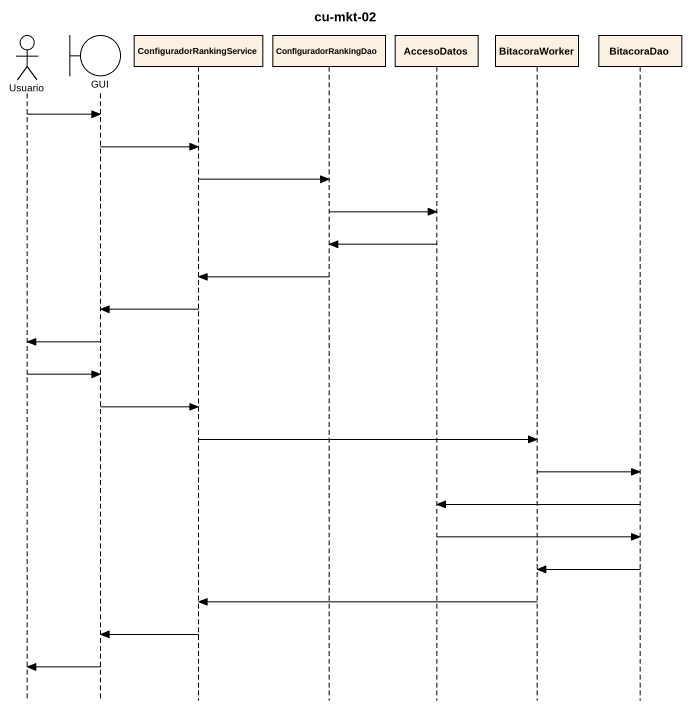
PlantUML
@startuml
title cu-mkt-02
hide footbox
actor Usuario
boundary GUI
participant ConfiguradorRankingService
participant ConfiguradorRankingDao
participant AccesoDatos
participant BitacoraWorker
participant BitacoraDao

Usuario -> GUI
GUI -> ConfiguradorRankingService
ConfiguradorRankingService -> ConfiguradorRankingDao
ConfiguradorRankingDao -> AccesoDatos
AccesoDatos -> ConfiguradorRankingDao
ConfiguradorRankingDao -> ConfiguradorRankingService
ConfiguradorRankingService -> GUI
GUI -> Usuario
Usuario -> GUI
GUI -> ConfiguradorRankingService
ConfiguradorRankingService -> BitacoraWorker
BitacoraWorker -> BitacoraDao
BitacoraDao -> AccesoDatos
AccesoDatos -> BitacoraDao
BitacoraDao -> BitacoraWorker
BitacoraWorker -> ConfiguradorRankingService
ConfiguradorRankingService -> GUI
GUI -> Usuario
@enduml
